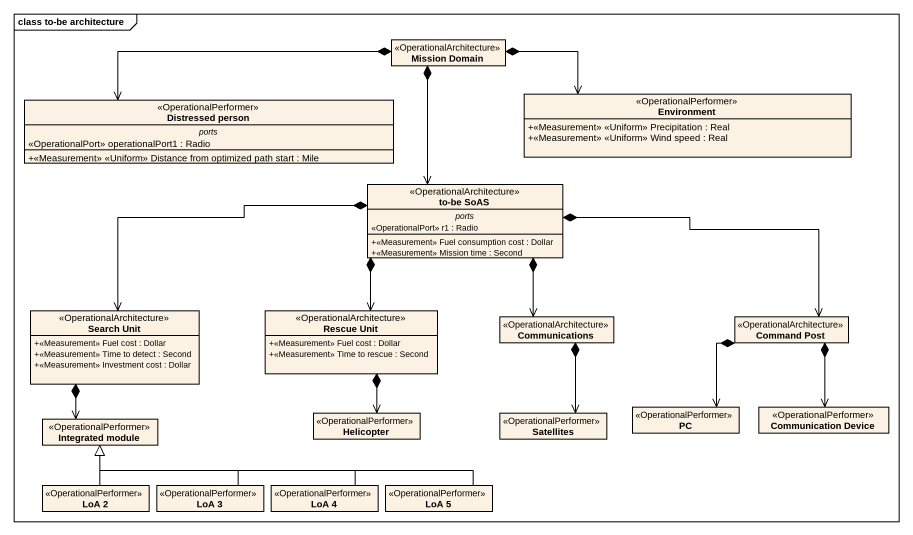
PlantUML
@startuml
mainframe class to-be architecture
hide circle
hide empty members
skinparam classAttributeIconSize 0
class "Mission Domain" as Mission_Domain <<OperationalArchitecture>>
class "Distressed person" as Distressed_person <<OperationalPerformer>> {
  -- ports --
  <<OperationalPort>> operationalPort1 : Radio
  --
  +<<Measurement>> <<Uniform>> Distance from optimized path start : Mile
}
class Environment <<OperationalPerformer>> {
  +<<Measurement>> <<Uniform>> Precipitation : Real
  +<<Measurement>> <<Uniform>> Wind speed : Real
}
class "to-be SoAS" as to_be_SoAS <<OperationalArchitecture>> {
  -- ports --
  <<OperationalPort>> r1 : Radio
  --
  +<<Measurement>> Fuel consumption cost : Dollar
  +<<Measurement>> Mission time : Second
}
class "Search Unit" as Search_Unit <<OperationalArchitecture>> {
  +<<Measurement>> Fuel cost : Dollar
  +<<Measurement>> Time to detect : Second
  +<<Measurement>> Investment cost : Dollar
}
class "Rescue Unit" as Rescue_Unit <<OperationalArchitecture>> {
  +<<Measurement>> Fuel cost : Dollar
  +<<Measurement>> Time to rescue : Second
}
class Communications <<OperationalArchitecture>>
class "Command Post" as Command_Post <<OperationalArchitecture>>
class "Integrated module" as Integrated_module <<OperationalPerformer>>
class Helicopter <<OperationalPerformer>>
class Satellites <<OperationalPerformer>>
class PC <<OperationalPerformer>>
class "Communication Device" as Communication_Device <<OperationalPerformer>>
class "LoA 2" as LoA_2 <<OperationalPerformer>>
class "LoA 3" as LoA_3 <<OperationalPerformer>>
class "LoA 4" as LoA_4 <<OperationalPerformer>>
class "LoA 5" as LoA_5 <<OperationalPerformer>>
Mission_Domain *-left-> Distressed_person
Mission_Domain *-right-> Environment
Mission_Domain *--> to_be_SoAS
to_be_SoAS *-left-> Search_Unit
to_be_SoAS *--> Rescue_Unit
to_be_SoAS *--> Communications
to_be_SoAS *-right-> Command_Post
Search_Unit *--> Integrated_module
Rescue_Unit *--> Helicopter
Communications *--> Satellites
Command_Post *--> PC
Command_Post *--> Communication_Device
LoA_2 -up-|> Integrated_module
LoA_3 -up-|> Integrated_module
LoA_4 -left-|> Integrated_module
LoA_5 -left-|> Integrated_module
@enduml
